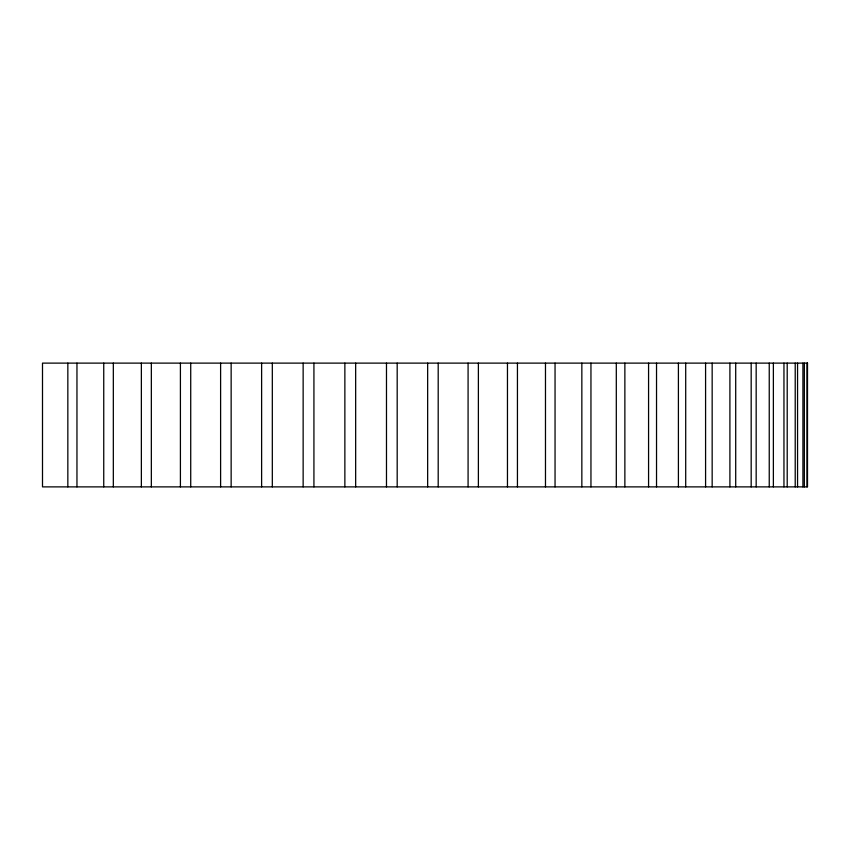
<?xml version="1.0" encoding="UTF-8"?>
<svg xmlns="http://www.w3.org/2000/svg" width="850" height="850" viewBox="0 0 850 850"><rect width="100%" height="100%" fill="white"/><g stroke="black" fill="none" stroke-linecap="round" stroke-linejoin="round"><path stroke-width="1.27" d="M807.032 363.12L807.032 486.88M804.334 363.12L804.334 486.88M802.921 363.12L802.921 486.88M797.555 363.12L797.555 486.88M795.218 363.12L795.218 486.88M787.206 363.12L787.206 486.88M783.955 363.12L783.955 486.88M773.372 363.12L773.372 486.88M769.239 363.12L769.239 486.88M756.171 363.12L756.171 486.88M751.177 363.12L751.177 486.88M735.707 363.12L735.707 486.88M729.906 363.12L729.906 486.88M712.162 363.12L712.162 486.88M705.585 363.12L705.585 486.88M685.706 363.12L685.706 486.88M678.406 363.12L678.406 486.88M656.529 363.12L656.529 486.88M648.571 363.12L648.571 486.88M624.867 363.12L624.867 486.88M616.303 363.12L616.303 486.88M590.952 363.12L590.952 486.88M581.846 363.12L581.846 486.88M555.05 363.12L555.05 486.88M545.477 363.12L545.477 486.88M517.438 363.12L517.438 486.88M507.461 363.12L507.461 486.88M478.38 363.12L478.38 486.88M468.084 363.12L468.084 486.88M438.196 363.12L438.196 486.88M427.656 363.12L427.656 486.88M397.184 363.12L397.184 486.88M386.484 363.12L386.484 486.88M355.661 363.12L355.661 486.88M344.866 363.12L344.866 486.88M313.926 363.12L313.926 486.88M303.142 363.12L303.142 486.88M272.319 363.12L272.319 486.88M261.619 363.12L261.619 486.88M231.147 363.12L231.147 486.88M220.607 363.12L220.607 486.88M190.719 363.12L190.719 486.88M180.413 363.12L180.413 486.88M151.343 363.12L151.343 486.88M141.366 363.12L141.366 486.88M113.326 363.12L113.326 486.88M103.743 363.12L103.743 486.88M76.957 363.12L76.957 486.88M67.841 363.12L67.841 486.88M807.5 363.12L42.5 363.12L42.5 486.88L807.5 486.88L807.5 363.12"/></g></svg>
